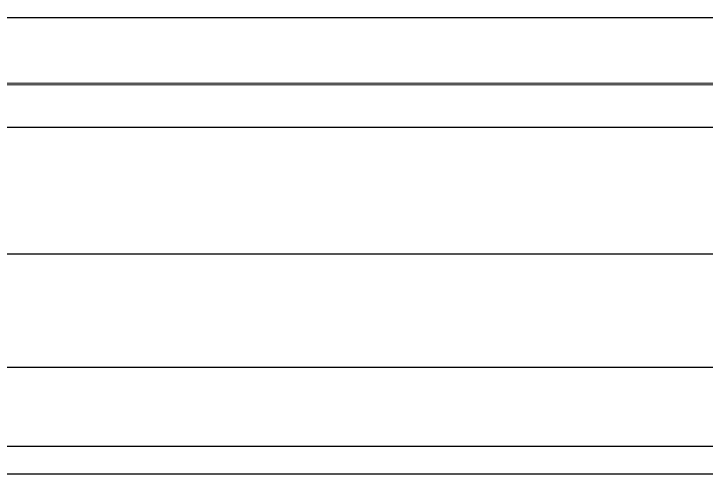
# Model space of a CAD drawing. Header units: inches. Extents: x 12 to 4610, y 7 to 3258.
# Drawn here: x 753.756 to 755.832, y 1697.067 to 1698.447 of the extents above; entities that cross this region are included whole.
import ezdxf

# ---------------------------------------------------------------- set-up
doc = ezdxf.new("R2010")
doc.units = ezdxf.units.IN
doc.header["$MEASUREMENT"] = 0

msp = doc.modelspace()

# ---------------------------------------------------------------- linework, layer by layer
for p, q in [((742.6846, 1698.4358), (1186.1993, 1698.4472)), ((742.6759, 1698.237), (1186.1993, 1698.3417)), ((742.6759, 1698.237), (1186.1993, 1698.1633)), ((1186.1993, 1698.1063), (742.6493, 1698.1063)), ((742.6493, 1697.7281), (1633.2493, 1697.7281)), ((1633.2493, 1697.3873), (742.6493, 1697.3873)), ((742.6493, 1697.1514), (1633.2493, 1697.1514)), ((1633.2493, 1697.0672), (742.6493, 1697.0672))]:
    msp.add_line(p, q)

doc.saveas('drawing.dxf')
